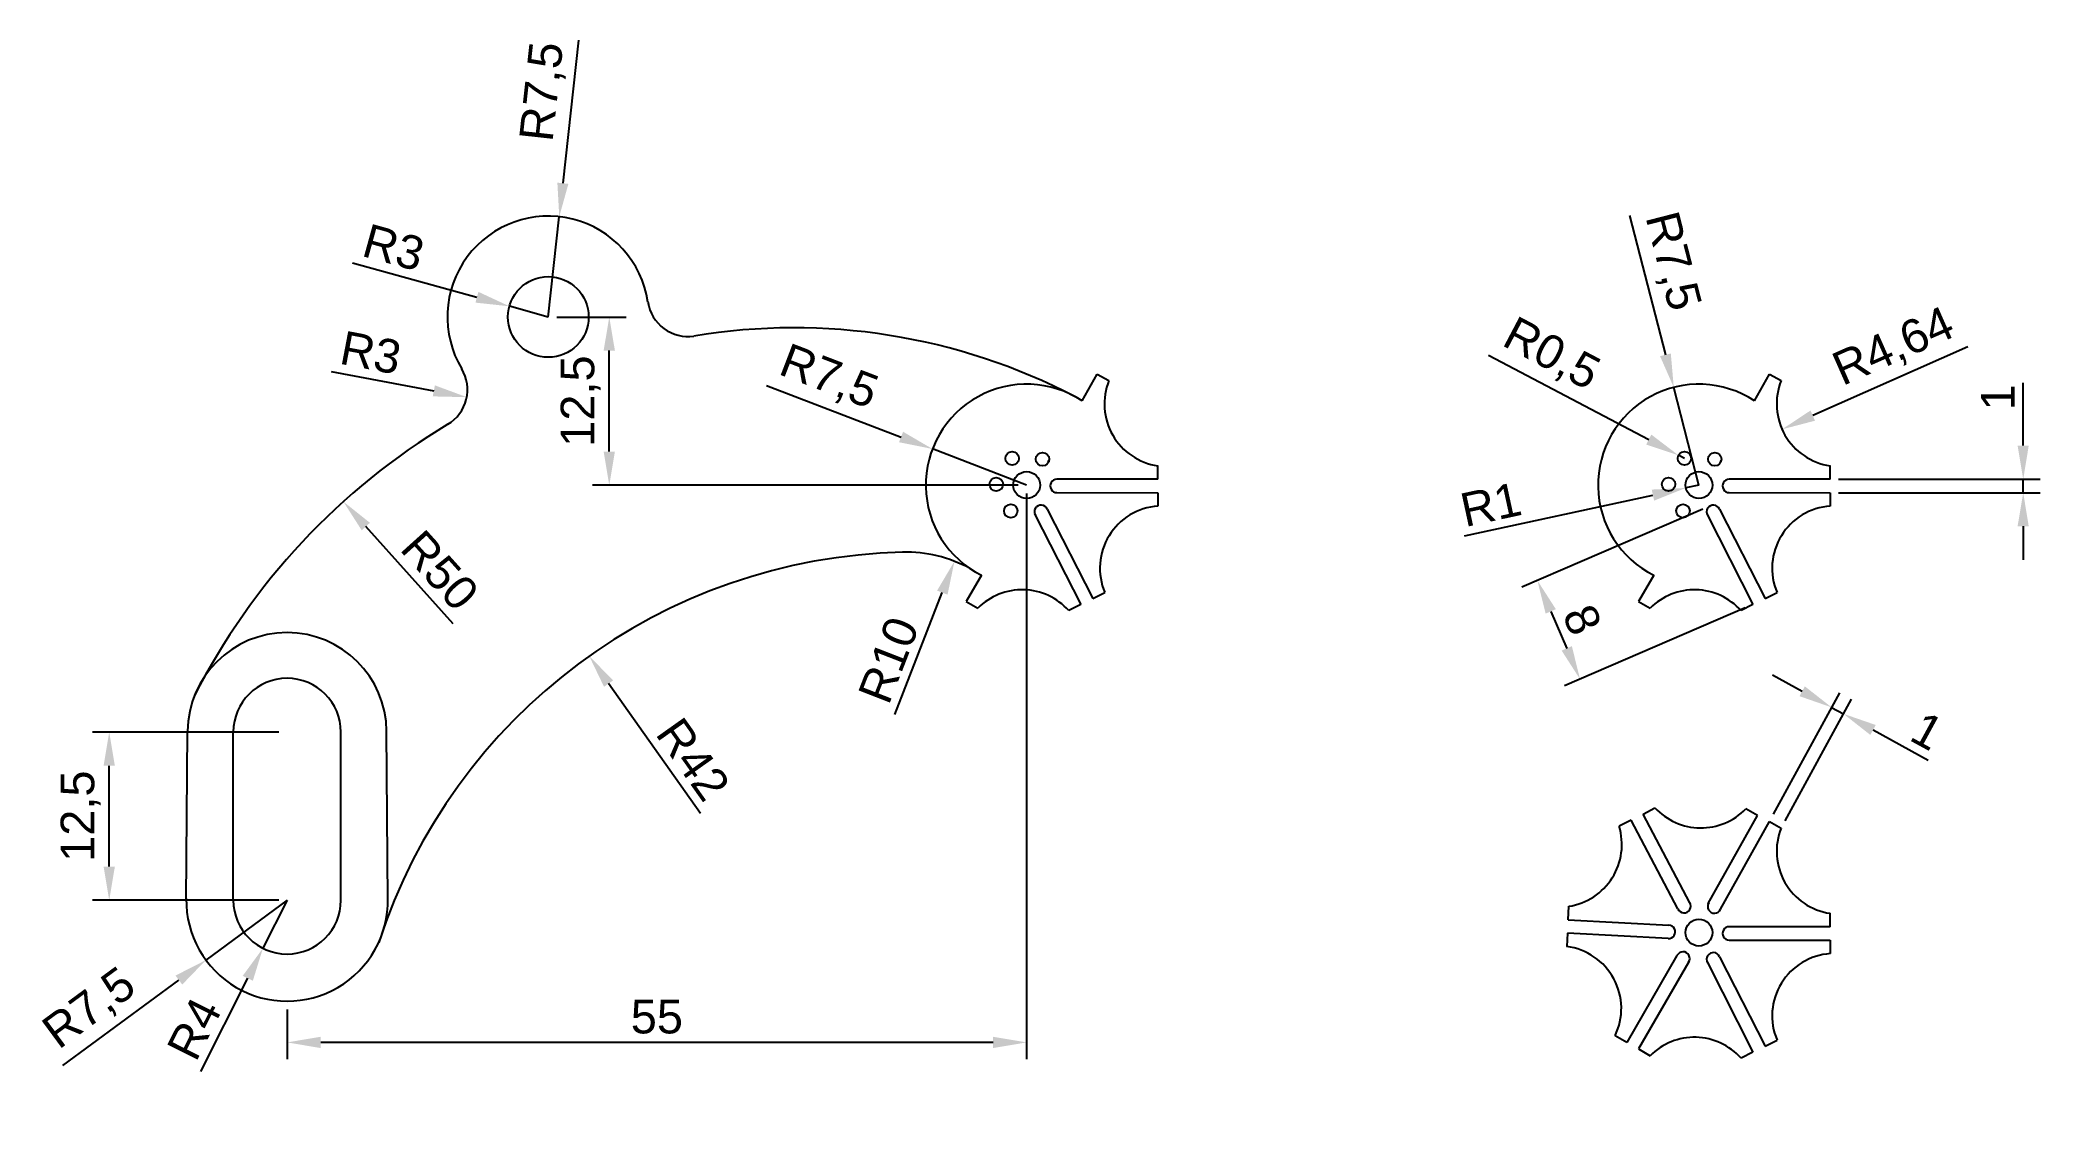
# Model space of a CAD drawing. Header units: millimetres. Extents: x 482 to 630, y 491 to 571.
import ezdxf

# ---------------------------------------------------------------- set-up
doc = ezdxf.new("R2010")
doc.units = ezdxf.units.MM
doc.styles.get("Standard").update_dxf_attribs({"font": 'arial.ttf'})
doc.dimstyles.new('ISO-25', dxfattribs={"dimtxt": 2.5, "dimasz": 2.5, "dimexe": 1.25, "dimexo": 0.625, "dimtad": 1, "dimtxsty": 'Standard', "dimcen": 2.5, "dimadec": 0, "dimazin": 0, "dimtfac": 1, "dimtmove": 0, "dimatfit": 3, "dimfxl": 1, "dimarcsym": 0})

# ---------------------------------------------------------------- blocks, each defined once
blk = doc.blocks.new('*D9')
at = {"color": 0, "lineweight": -2, "transparency": 16777216}
for p, q in [((520.05, 550.86), (525.21, 550.86)), ((523.96, 540.86), (523.96, 548.36)), ((554.38, 538.36), (522.71, 538.36))]:
    blk.add_line(p, q, dxfattribs=at)
at = {"color": 0, "transparency": 16777216}
for points in [[(523.54, 548.36), (524.38, 548.36), (523.96, 550.86)], [(523.54, 540.86), (524.38, 540.86), (523.96, 538.36)]]:
    blk.add_solid(points, dxfattribs=at)
at = {"layer": 'Defpoints', "color": 0, "transparency": 16777216}
for p in [(519.42, 550.86), (523.96, 550.86), (555, 538.36)]:
    blk.add_point(p, dxfattribs=at)
at = {"color": 0, "transparency": 16777216, "insert": (521.83, 544.61), "char_height": 2.5, "attachment_point": 5, "rotation": 90}
blk.add_mtext('12,5', dxfattribs=at)
blk = doc.blocks.new('*D10')
at = {"color": 0, "lineweight": -2, "transparency": 16777216}
for p, q in [((504.87, 554.89), (514.12, 552.33)), ((519.42, 550.86), (516.53, 551.66))]:
    blk.add_line(p, q, dxfattribs=at)
at = {"color": 0, "transparency": 16777216}
blk.add_solid([(514.23, 552.73), (514.01, 551.93), (516.53, 551.66)], dxfattribs=at)
at = {"layer": 'Defpoints', "color": 0, "transparency": 16777216}
for p in [(516.53, 551.66), (519.42, 550.86)]:
    blk.add_point(p, dxfattribs=at)
at = {"color": 0, "transparency": 16777216, "insert": (507.92, 556.02), "char_height": 2.5, "attachment_point": 5, "rotation": 344.5553}
blk.add_mtext('R3', dxfattribs=at)
blk = doc.blocks.new('*D11')
at = {"color": 0, "lineweight": -2, "transparency": 16777216}
for p, q in [((521.67, 571.45), (520.51, 560.81)), ((519.42, 550.86), (520.24, 558.32))]:
    blk.add_line(p, q, dxfattribs=at)
at = {"color": 0, "transparency": 16777216}
blk.add_solid([(520.1, 560.85), (520.92, 560.76), (520.24, 558.32)], dxfattribs=at)
at = {"layer": 'Defpoints', "color": 0, "transparency": 16777216}
for p in [(520.24, 558.32), (519.42, 550.86)]:
    blk.add_point(p, dxfattribs=at)
at = {"color": 0, "transparency": 16777216, "insert": (519.12, 567.6), "char_height": 2.5, "attachment_point": 5, "rotation": 83.7589}
blk.add_mtext('R7,5', dxfattribs=at)
blk = doc.blocks.new('*D12')
at = {"color": 0, "lineweight": -2, "transparency": 16777216}
blk.add_line((503.27, 546.82), (510.91, 545.37), dxfattribs=at)
at = {"color": 0, "transparency": 16777216}
blk.add_solid([(510.99, 545.78), (510.83, 544.96), (513.37, 544.9)], dxfattribs=at)
at = {"layer": 'Defpoints', "color": 0, "transparency": 16777216}
for p in [(510.42, 545.46), (513.37, 544.9)]:
    blk.add_point(p, dxfattribs=at)
at = {"color": 0, "transparency": 16777216, "insert": (506.22, 548.2), "char_height": 2.5, "attachment_point": 5, "rotation": 349.2236}
blk.add_mtext('R3', dxfattribs=at)
blk = doc.blocks.new('*D13')
at = {"color": 0, "lineweight": -2, "transparency": 16777216}
blk.add_line((512.36, 528.06), (505.85, 535.28), dxfattribs=at)
at = {"color": 0, "transparency": 16777216}
blk.add_solid([(506.16, 535.56), (505.55, 535), (504.18, 537.14)], dxfattribs=at)
at = {"layer": 'Defpoints', "color": 0, "transparency": 16777216}
for p in [(504.18, 537.14), (537.66, 500)]:
    blk.add_point(p, dxfattribs=at)
at = {"color": 0, "transparency": 16777216, "insert": (511.36, 532.02), "char_height": 2.5, "attachment_point": 5, "rotation": 312.0357}
blk.add_mtext('R50', dxfattribs=at)
blk = doc.blocks.new('*D14')
at = {"color": 0, "lineweight": -2, "transparency": 16777216}
for p, q in [((499.38, 520), (485.52, 520)), ((486.77, 510), (486.77, 517.5)), ((499.38, 507.5), (485.52, 507.5))]:
    blk.add_line(p, q, dxfattribs=at)
at = {"color": 0, "transparency": 16777216}
for points in [[(486.35, 517.5), (487.19, 517.5), (486.77, 520)], [(486.35, 510), (487.19, 510), (486.77, 507.5)]]:
    blk.add_solid(points, dxfattribs=at)
at = {"layer": 'Defpoints', "color": 0, "transparency": 16777216}
for p in [(486.77, 520), (500, 520), (500, 507.5)]:
    blk.add_point(p, dxfattribs=at)
at = {"color": 0, "transparency": 16777216, "insert": (484.64, 513.75), "char_height": 2.5, "attachment_point": 5, "rotation": 90}
blk.add_mtext('12,5', dxfattribs=at)
blk = doc.blocks.new('*D15')
at = {"color": 0, "lineweight": -2, "transparency": 16777216}
for p, q in [((500, 507.5), (493.96, 503.05)), ((483.32, 495.21), (491.95, 501.57))]:
    blk.add_line(p, q, dxfattribs=at)
at = {"color": 0, "transparency": 16777216}
blk.add_solid([(491.7, 501.9), (492.2, 501.23), (493.96, 503.05)], dxfattribs=at)
at = {"layer": 'Defpoints', "color": 0, "transparency": 16777216}
for p in [(500, 507.5), (493.96, 503.05)]:
    blk.add_point(p, dxfattribs=at)
at = {"color": 0, "transparency": 16777216, "insert": (485.37, 499.36), "char_height": 2.5, "attachment_point": 5, "rotation": 36.3836}
blk.add_mtext('R7,5', dxfattribs=at)
blk = doc.blocks.new('*D16')
at = {"color": 0, "lineweight": -2, "transparency": 16777216}
for p, q in [((500, 507.5), (498.2, 503.93)), ((493.58, 494.76), (497.08, 501.7))]:
    blk.add_line(p, q, dxfattribs=at)
at = {"color": 0, "transparency": 16777216}
blk.add_solid([(496.7, 501.88), (497.45, 501.51), (498.2, 503.93)], dxfattribs=at)
at = {"layer": 'Defpoints', "color": 0, "transparency": 16777216}
for p in [(500, 507.5), (498.2, 503.93)]:
    blk.add_point(p, dxfattribs=at)
at = {"color": 0, "transparency": 16777216, "insert": (493.09, 497.95), "char_height": 2.5, "attachment_point": 5, "rotation": 63.2597}
blk.add_mtext('R4', dxfattribs=at)
blk = doc.blocks.new('*D17')
at = {"color": 0, "lineweight": -2, "transparency": 16777216}
blk.add_line((545.21, 521.31), (548.73, 530.37), dxfattribs=at)
at = {"color": 0, "transparency": 16777216}
blk.add_solid([(548.34, 530.52), (549.12, 530.22), (549.63, 532.7)], dxfattribs=at)
at = {"layer": 'Defpoints', "color": 0, "transparency": 16777216}
for p in [(549.63, 532.7), (546.01, 523.38)]:
    blk.add_point(p, dxfattribs=at)
at = {"color": 0, "transparency": 16777216, "insert": (544.74, 525.36), "char_height": 2.5, "attachment_point": 5, "rotation": 68.7603}
blk.add_mtext('R10', dxfattribs=at)
blk = doc.blocks.new('*D18')
at = {"color": 0, "lineweight": -2, "transparency": 16777216}
blk.add_line((530.75, 513.96), (523.91, 523.61), dxfattribs=at)
at = {"color": 0, "transparency": 16777216}
blk.add_solid([(524.25, 523.85), (523.57, 523.37), (522.47, 525.65)], dxfattribs=at)
at = {"layer": 'Defpoints', "color": 0, "transparency": 16777216}
for p in [(522.47, 525.65), (546.76, 491.39)]:
    blk.add_point(p, dxfattribs=at)
at = {"color": 0, "transparency": 16777216, "insert": (530.2, 517.98), "char_height": 2.5, "attachment_point": 5, "rotation": 305.3339}
blk.add_mtext('R42', dxfattribs=at)
blk = doc.blocks.new('*D19')
at = {"color": 0, "lineweight": -2, "transparency": 16777216}
for p, q in [((535.66, 545.77), (545.66, 541.94)), ((555, 538.36), (548, 541.05))]:
    blk.add_line(p, q, dxfattribs=at)
at = {"color": 0, "transparency": 16777216}
blk.add_solid([(545.81, 542.33), (545.51, 541.55), (548, 541.05)], dxfattribs=at)
at = {"layer": 'Defpoints', "color": 0, "transparency": 16777216}
for p in [(548, 541.05), (555, 538.36)]:
    blk.add_point(p, dxfattribs=at)
at = {"color": 0, "transparency": 16777216, "insert": (540.25, 546.28), "char_height": 2.5, "attachment_point": 5, "rotation": 339.0473}
blk.add_mtext('R7,5', dxfattribs=at)
blk = doc.blocks.new('*D21')
at = {"color": 0, "lineweight": -2, "transparency": 16777216}
for p, q in [((555, 537.74), (555, 495.68)), ((500, 499.38), (500, 495.68)), ((552.5, 496.93), (502.5, 496.93))]:
    blk.add_line(p, q, dxfattribs=at)
at = {"color": 0, "transparency": 16777216}
for points in [[(502.5, 497.35), (502.5, 496.51), (500, 496.93)], [(552.5, 497.35), (552.5, 496.51), (555, 496.93)]]:
    blk.add_solid(points, dxfattribs=at)
at = {"layer": 'Defpoints', "color": 0, "transparency": 16777216}
for p in [(555, 538.36), (500, 500), (500, 496.93)]:
    blk.add_point(p, dxfattribs=at)
at = {"color": 0, "transparency": 16777216, "insert": (527.5, 498.83), "char_height": 2.5, "attachment_point": 5}
blk.add_mtext('55', dxfattribs=at)
blk = doc.blocks.new('*D28')
at = {"color": 0, "lineweight": -2, "transparency": 16777216}
for p, q in [((612.68, 523.03), (610.48, 524.23)), ((610.54, 513.89), (615.47, 522.93)), ((611.42, 513.41), (616.35, 522.45)), ((614.87, 521.84), (615.75, 521.36)), ((617.95, 520.16), (622.05, 517.92))]:
    blk.add_line(p, q, dxfattribs=at)
at = {"color": 0, "transparency": 16777216}
for points in [[(612.88, 523.4), (612.48, 522.67), (614.87, 521.84)], [(618.15, 520.53), (617.75, 519.79), (615.75, 521.36)]]:
    blk.add_solid(points, dxfattribs=at)
at = {"layer": 'Defpoints', "color": 0, "transparency": 16777216}
for p in [(615.75, 521.36), (610.24, 513.34), (611.12, 512.86)]:
    blk.add_point(p, dxfattribs=at)
at = {"color": 0, "transparency": 16777216, "insert": (621.99, 520.09), "char_height": 2.5, "attachment_point": 5, "rotation": 331.4034}
blk.add_mtext('1', dxfattribs=at)
blk = doc.blocks.new('*D30')
at = {"color": 0, "lineweight": -2, "transparency": 16777216}
for p, q in [((599.84, 558.42), (602.51, 548.05)), ((605, 538.36), (603.13, 545.63))]:
    blk.add_line(p, q, dxfattribs=at)
at = {"color": 0, "transparency": 16777216}
blk.add_solid([(602.91, 548.15), (602.11, 547.95), (603.13, 545.63)], dxfattribs=at)
at = {"layer": 'Defpoints', "color": 0, "transparency": 16777216}
for p in [(603.13, 545.63), (605, 538.36)]:
    blk.add_point(p, dxfattribs=at)
at = {"color": 0, "transparency": 16777216, "insert": (602.92, 554.98), "char_height": 2.5, "attachment_point": 5, "rotation": 284.4245}
blk.add_mtext('R7,5', dxfattribs=at)
blk = doc.blocks.new('*D31')
at = {"color": 0, "lineweight": -2, "transparency": 16777216}
for p, q in [((589.35, 548.03), (601.27, 541.75)), ((603.92, 540.35), (603.48, 540.58))]:
    blk.add_line(p, q, dxfattribs=at)
at = {"color": 0, "transparency": 16777216}
blk.add_solid([(601.46, 542.12), (601.08, 541.38), (603.48, 540.58)], dxfattribs=at)
at = {"layer": 'Defpoints', "color": 0, "transparency": 16777216}
for p in [(603.48, 540.58), (603.92, 540.35)]:
    blk.add_point(p, dxfattribs=at)
at = {"color": 0, "transparency": 16777216, "insert": (593.98, 547.99), "char_height": 2.5, "attachment_point": 5, "rotation": 332.2208}
blk.add_mtext('R0,5', dxfattribs=at)
blk = doc.blocks.new('*D32')
at = {"color": 0, "lineweight": -2, "transparency": 16777216}
for p, q in [((587.57, 534.58), (601.58, 537.62)), ((605, 538.36), (604.02, 538.15))]:
    blk.add_line(p, q, dxfattribs=at)
at = {"color": 0, "transparency": 16777216}
blk.add_solid([(601.49, 538.03), (601.67, 537.21), (604.02, 538.15)], dxfattribs=at)
at = {"layer": 'Defpoints', "color": 0, "transparency": 16777216}
for p in [(604.02, 538.15), (605, 538.36)]:
    blk.add_point(p, dxfattribs=at)
at = {"color": 0, "transparency": 16777216, "insert": (589.52, 536.93), "char_height": 2.5, "attachment_point": 5, "rotation": 12.2531}
blk.add_mtext('R1', dxfattribs=at)
blk = doc.blocks.new('*D33')
at = {"color": 0, "lineweight": -2, "transparency": 16777216}
for p, q in [((605.28, 536.58), (591.84, 530.77)), ((593.98, 528.97), (595.17, 526.22)), ((608.45, 529.24), (595.01, 523.43))]:
    blk.add_line(p, q, dxfattribs=at)
at = {"color": 0, "transparency": 16777216}
for points in [[(594.36, 529.14), (593.6, 528.81), (592.99, 531.27)], [(595.55, 526.39), (594.79, 526.06), (596.16, 523.93)]]:
    blk.add_solid(points, dxfattribs=at)
at = {"layer": 'Defpoints', "color": 0, "transparency": 16777216}
for p in [(605.85, 536.82), (609.02, 529.49), (596.16, 523.93)]:
    blk.add_point(p, dxfattribs=at)
at = {"color": 0, "transparency": 16777216, "insert": (596.32, 528.35), "char_height": 2.5, "attachment_point": 5, "rotation": 293.3775}
blk.add_mtext('8', dxfattribs=at)
blk = doc.blocks.new('*D34')
at = {"color": 0, "lineweight": -2, "transparency": 16777216}
for p, q in [((629.12, 541.3), (629.12, 545.97)), ((615.38, 538.8), (630.37, 538.8)), ((629.12, 537.8), (629.12, 538.8)), ((615.38, 537.8), (630.37, 537.8)), ((629.12, 535.3), (629.12, 532.8))]:
    blk.add_line(p, q, dxfattribs=at)
at = {"color": 0, "transparency": 16777216}
for points in [[(628.7, 541.3), (629.53, 541.3), (629.12, 538.8)], [(628.7, 535.3), (629.53, 535.3), (629.12, 537.8)]]:
    blk.add_solid(points, dxfattribs=at)
at = {"layer": 'Defpoints', "color": 0, "transparency": 16777216}
for p in [(614.76, 538.8), (629.12, 538.8), (614.76, 537.8)]:
    blk.add_point(p, dxfattribs=at)
at = {"color": 0, "transparency": 16777216, "insert": (627.24, 544.89), "char_height": 2.5, "attachment_point": 5, "rotation": 90}
blk.add_mtext('1', dxfattribs=at)
blk = doc.blocks.new('*D35')
at = {"color": 0, "lineweight": -2, "transparency": 16777216}
blk.add_line((625.01, 548.64), (613.47, 543.53), dxfattribs=at)
at = {"color": 0, "transparency": 16777216}
blk.add_solid([(613.3, 543.91), (613.63, 543.15), (611.18, 542.51)], dxfattribs=at)
at = {"layer": 'Defpoints', "color": 0, "transparency": 16777216}
for p in [(615.42, 544.39), (611.18, 542.51)]:
    blk.add_point(p, dxfattribs=at)
at = {"color": 0, "transparency": 16777216, "insert": (619.52, 548.53), "char_height": 2.5, "attachment_point": 5, "rotation": 23.8889}
blk.add_mtext('R4,64', dxfattribs=at)

msp = doc.modelspace()

# ---------------------------------------------------------------- linework, layer by layer
for p, q in [((559.133, 544.623), (560.243, 546.612)), ((560.243, 546.612), (561.121, 546.134)), ((609.133, 544.623), (610.243, 546.612)), ((610.243, 546.612), (611.121, 546.134)), ((556.605, 540.095), (556.677, 540.224)), ((606.605, 540.095), (606.677, 540.224)), ((564.758, 538.8), (557.258, 538.804)), ((564.758, 538.8), (564.758, 539.8)), ((614.758, 538.8), (607.258, 538.804)), ((614.758, 538.8), (614.758, 539.8)), ((557.257, 537.804), (564.757, 537.8)), ((564.757, 537.8), (564.757, 536.8)), ((607.257, 537.804), (614.757, 537.8)), ((614.757, 537.8), (614.757, 536.8)), ((555.616, 536.185), (559.022, 529.486)), ((556.537, 536.573), (559.923, 529.922)), ((605.616, 536.185), (609.022, 529.486)), ((606.537, 536.573), (609.923, 529.922)), ((551.635, 531.662), (550.509, 529.713)), ((601.635, 531.662), (600.509, 529.713)), ((550.509, 529.713), (551.375, 529.213)), ((559.923, 529.922), (560.814, 530.375)), ((600.509, 529.713), (601.375, 529.213)), ((609.923, 529.922), (610.814, 530.375)), ((559.022, 529.486), (558.131, 529.033)), ((609.022, 529.486), (608.131, 529.033)), ((492.5, 507.5), (492.6, 520.059)), ((496, 507.5), (496, 520)), ((504, 507.5), (504, 520)), ((507.5, 507.5), (507.4, 520.059)), ((599.95, 513.462), (599.066, 512.995)), ((603.436, 506.862), (599.95, 513.462)), ((600.844, 513.911), (601.729, 514.378)), ((604.331, 507.305), (600.844, 513.911)), ((605.699, 507.248), (609.36, 513.812)), ((606.605, 506.825), (610.243, 513.342)), ((609.36, 513.812), (608.487, 514.299)), ((610.243, 513.342), (611.121, 512.863)), ((595.28, 506.051), (595.332, 507.049)), ((595.28, 506.051), (602.769, 505.654)), ((614.758, 505.53), (614.758, 506.53)), ((614.758, 506.53), (614.758, 506.53)), ((595.227, 505.052), (595.174, 504.054)), ((602.716, 504.655), (595.227, 505.052)), ((607.257, 504.534), (614.757, 504.53)), ((614.758, 505.53), (607.258, 505.534)), ((614.757, 504.53), (614.757, 503.53)), ((603.369, 503.387), (599.633, 496.926)), ((604.247, 502.91), (600.509, 496.443)), ((605.616, 502.915), (609.022, 496.215)), ((606.537, 503.303), (609.923, 496.651)), ((599.633, 496.926), (598.767, 497.427)), ((609.923, 496.651), (610.814, 497.105)), ((600.509, 496.443), (601.375, 495.943)), ((609.022, 496.215), (608.131, 495.762))]:
    msp.add_line(p, q)
for centre, radius in [((519.422, 550.864), 3), ((553.924, 540.35), 0.5), ((556.181, 540.289), 0.5), ((603.924, 540.35), 0.5), ((606.181, 540.289), 0.5), ((552.743, 538.425), 0.5), ((555, 538.364), 1), ((602.743, 538.425), 0.5), ((605, 538.364), 1), ((553.819, 536.44), 0.5), ((603.819, 536.44), 0.5), ((605, 505.094), 1)]:
    msp.add_circle(centre, radius)
for centre, radius, start, end in [((519.422, 550.864), 7.5, 8.49191, 210.95969), ((529.807, 552.415), 3, 188.49191, 278.52095), ((537.677, 504.722), 45.338, 62.49818, 99.42578), ((510.418, 545.463), 3, 300.93064, 30.95969), ((565.423, 544.393), 4.64, 157.96382, 261.76803), ((615.423, 544.393), 4.64, 157.96382, 261.76803), ((555, 538.364), 7.5, 56.56116, 243.34242), ((605, 538.364), 7.5, 56.56116, 243.34242), ((537.66, 500), 50, 120.93064, 153.0016), ((557.257, 538.304), 0.5, 89.97223, 270), ((607.257, 538.304), 0.5, 89.97223, 270), ((556.076, 536.379), 0.5, 22.80384, 211.10306), ((565.077, 532.182), 4.63, 93.96487, 202.96387), ((606.076, 536.379), 0.5, 22.80384, 211.10306), ((615.077, 532.182), 4.63, 93.96487, 202.96387), ((546.757, 491.386), 42, 91.33497, 162.00509), ((546.011, 523.377), 10, 61.63603, 91.33497), ((554.668, 525.944), 4.64, 41.7283, 135.21181), ((604.668, 525.944), 4.64, 41.7283, 135.21181), ((500, 520), 7.4, 0.45728, 179.54272), ((500, 520), 4, 0, 180), ((605.145, 517.518), 4.64, 222.58862, 316.07213), ((594.63, 511.636), 4.64, 278.71272, 17.03235), ((615.423, 511.122), 4.64, 157.96382, 261.76803), ((500, 507.5), 7.5, 179.08545, 0.91455), ((500, 507.5), 4, 180, 0), ((603.894, 507.063), 0.5, 203.66659, 31.96581), ((606.152, 507.036), 0.5, 146.69737, 334.99659), ((602.743, 505.154), 0.5, 266.93768, 86.96545), ((607.257, 505.034), 0.5, 89.97223, 270), ((594.592, 499.45), 4.64, 334.1461, 82.79424), ((603.819, 503.169), 0.5, 325.83462, 154.13384), ((606.076, 503.109), 0.5, 22.80384, 211.10306), ((615.077, 498.911), 4.63, 93.96487, 202.96387), ((604.668, 492.674), 4.64, 41.7283, 135.21181)]:
    msp.add_arc(centre, radius, start, end)

# ---------------------------------------------------------------- dimensions: what is measured, and where the dimension line sits
for center, mpoint, picture, middle in [((519.422, 550.864), (520.238, 558.32), '*D11', (519.118, 567.603)), ((605, 538.364), (603.132, 545.628), '*D30', (602.919, 554.976)), ((555, 538.364), (547.996, 541.046), '*D19', (540.251, 546.285)), ((500, 507.5), (493.962, 503.051), '*D15', (485.372, 499.358)), ((500, 507.5), (498.2, 503.928), '*D16', (493.09, 497.952))]:
    dim = msp.add_radius_dim(center=center, mpoint=mpoint, dimstyle='ISO-25')
    dim.commit()
    dim.dimension.update_dxf_attribs({"geometry": picture, "text_midpoint": middle})
for center, mpoint, picture, middle in [((519.422, 550.864), (516.531, 551.663), '*D10', (507.411, 554.183)), ((603.924, 540.35), (603.481, 540.583), '*D31', (592.985, 546.112)), ((615.423, 544.393), (611.18, 542.514), '*D35', (620.381, 546.589)), ((510.418, 545.463), (513.366, 544.902), '*D12', (505.86, 546.331)), ((605, 538.364), (604.023, 538.152), '*D32', (589.916, 535.089)), ((537.66, 500), (504.181, 537.136), '*D13', (509.944, 530.743)), ((546.011, 523.377), (549.634, 532.698), '*D17', (546.516, 524.675)), ((546.757, 491.386), (522.467, 525.649), '*D18', (528.671, 516.898))]:
    dim = msp.add_radius_dim(center=center, mpoint=mpoint, dimstyle='ISO-25')
    dim.commit()
    dim.dimension.update_dxf_attribs({"geometry": picture, "text_midpoint": middle, "dimtype": 164})
for base, p1, p2, picture, middle in [((523.958, 550.864), (555, 538.364), (519.422, 550.864), '*D9', (521.831, 544.614)), ((629.117, 538.8), (614.757, 537.8), (614.758, 538.8), '*D34', (627.237, 544.886)), ((486.771, 520), (500, 507.5), (500, 520), '*D14', (484.643, 513.75))]:
    dim = msp.add_linear_dim(base=base, p1=p1, p2=p2, angle=90, dimstyle='ISO-25')
    dim.commit()
    dim.dimension.update_dxf_attribs({"geometry": picture, "text_midpoint": middle})
dim = msp.add_linear_dim(base=(500, 496.932), p1=(555, 538.364), p2=(500, 500), dimstyle='ISO-25')
dim.commit()
dim.dimension.update_dxf_attribs({"geometry": '*D21', "text_midpoint": (527.5, 498.828)})
for p1, p2, distance, picture, middle in [((605.85, 536.825), (609.022, 529.486), -14.01, '*D33', (596.321, 528.351)), ((610.243, 513.342), (611.121, 512.863), 9.673, '*D28', (621.995, 520.094))]:
    dim = msp.add_aligned_dim(p1=p1, p2=p2, distance=distance, dimstyle='ISO-25')
    dim.commit()
    dim.dimension.update_dxf_attribs({"geometry": picture, "text_midpoint": middle})

doc.saveas('drawing.dxf')
